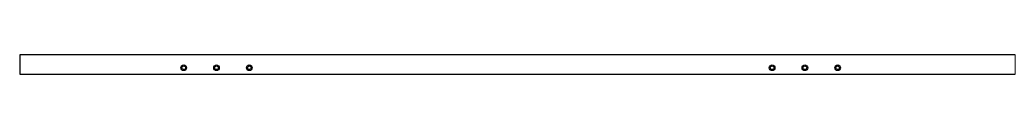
# Paper-space layout 'Layout1' of a CAD drawing. Header units: millimetres. Extents: x 0 to 257, y 95 to 100.
# The model-space entities are those that its viewports show. They can reach past a viewport. Long polylines and large blocks are cut down to what shows.
import ezdxf

# ---------------------------------------------------------------- set-up
doc = ezdxf.new("R2010")
doc.units = ezdxf.units.MM
doc.header["$LTSCALE"] = 10
for name, color, linetype in [('BOLTS', 6, 'Continuous'), ('GRAPHICS', 1, 'Continuous'), ('MEMBERS', 5, 'Continuous')]:
    doc.layers.add(name, color=color, linetype=linetype)

msp = doc.modelspace()

# ---------------------------------------------------------------- linework, layer by layer
at = {"layer": 'BOLTS', "color": 4, "linetype": 'Continuous'}
for centre in [(-2536.4, -10), (-2436.4, -10), (-2336.4, -10), (-741.3, -10), (-641.3, -10), (-541.3, -10)]:
    msp.add_circle(centre, 8.6, dxfattribs=at)
at = {"layer": 'GRAPHICS', "color": 4, "linetype": 'Continuous'}
for centre in [(-2536.4, -10), (-2436.4, -10), (-2336.4, -10), (-741.3, -10), (-641.3, -10), (-541.3, -10)]:
    msp.add_circle(centre, 5.5, dxfattribs=at)
at = {"layer": 'MEMBERS', "color": 1, "linetype": 'Continuous'}
msp.add_lwpolyline([(-3036.2, -30), (0, -30), (0, 30), (-3036.2, 30), (-3036.2, -30)], dxfattribs=at)

psp = doc.layouts.get("Layout1")

# ---------------------------------------------------------------- viewports
at = {"layer": '0'}
psp.add_viewport(center=(128.5, 97.5), size=(257, 5.07872), view_center_point=(-1518.11, 0), view_height=60.00032, dxfattribs=at)

doc.saveas('drawing.dxf')
